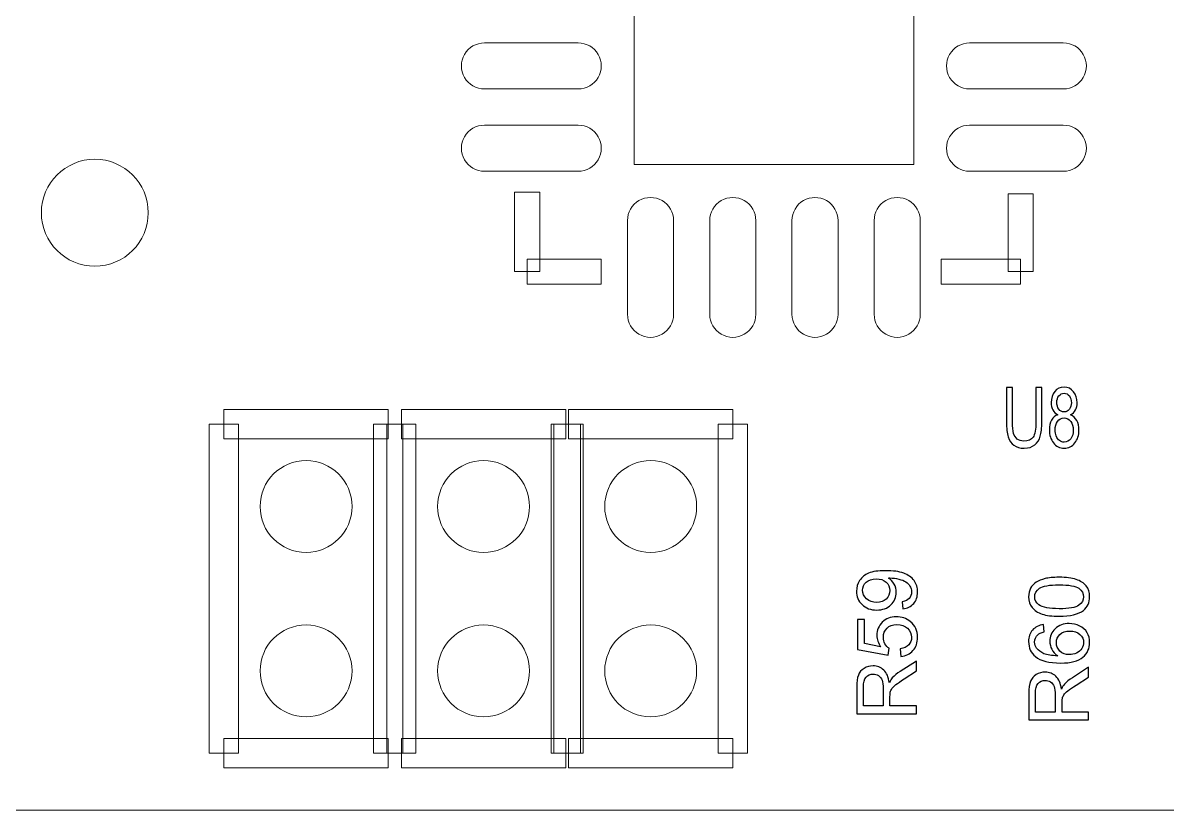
# Model space of a CAD drawing. Header units: millimetres. Extents: x -53.6 to 42.1, y -42.3 to 19.5.
# Drawn here: x -20.45 to -13.49, y -42.27 to -37.49 of the extents above; entities that cross this region are included whole.
import ezdxf

# ---------------------------------------------------------------- set-up
doc = ezdxf.new("R2010")
doc.units = ezdxf.units.MM
doc.header["$MEASUREMENT"] = 0
for name, color, linetype in [('BG_OUTLINE', 7, 'Continuous'), ('PG_SILKSCREEN_TOP', 7, 'Continuous'), ('PIN_TOP', 7, 'Continuous'), ('RD_SILKSCREEN_TOP', 7, 'Continuous')]:
    doc.layers.add(name, color=color, linetype=linetype)

msp = doc.modelspace()

# ---------------------------------------------------------------- linework, layer by layer
at = {"layer": 'BG_OUTLINE', "color": 3, "lineweight": 9}
msp.add_open_spline([(-35.58, -42.2737), (-35.58, -42.2737), (-35.58, 2.7261), (-35.58, 2.7261), (-35.58, 2.7261), (-35.58, 2.7261), (19.4199, 2.7261), (19.4199, 2.7261), (19.4199, 2.7261), (19.4199, 2.7261), (19.4199, -42.2737), (19.4199, -42.2737), (19.4199, -42.2737), (19.4199, -42.2737), (-35.58, -42.2737), (-35.58, -42.2737)], degree=3, knots=[0, 0, 0, 0, 0.25, 0.25, 0.25, 0.25, 0.5, 0.5, 0.5, 0.5, 0.75, 0.75, 0.75, 0.75, 1, 1, 1, 1], dxfattribs=at)
at = {"layer": 'PG_SILKSCREEN_TOP', "color": 6, "lineweight": 9}
for points in [[(-17.4589, -38.5175), (-17.4589, -38.5175), (-17.3065, -38.5175), (-17.3065, -38.5175), (-17.3065, -38.5175), (-17.3065, -38.5175), (-17.3065, -38.9996), (-17.3065, -38.9996), (-17.3065, -38.9996), (-17.3065, -38.9996), (-17.4589, -38.9996), (-17.4589, -38.9996), (-17.4589, -38.9996), (-17.4589, -38.9996), (-17.4589, -38.5175), (-17.4589, -38.5175)], [(-14.3062, -38.9996), (-14.3062, -38.9996), (-14.4586, -38.9996), (-14.4586, -38.9996), (-14.4586, -38.9996), (-14.4586, -38.9996), (-14.4586, -38.5267), (-14.4586, -38.5267), (-14.4586, -38.5267), (-14.4586, -38.5267), (-14.3062, -38.5267), (-14.3062, -38.5267), (-14.3062, -38.5267), (-14.3062, -38.5267), (-14.3062, -38.9996), (-14.3062, -38.9996)], [(-17.3827, -39.0758), (-17.3827, -39.0758), (-17.3827, -38.9234), (-17.3827, -38.9234), (-17.3827, -38.9234), (-17.3827, -38.9234), (-16.9334, -38.9234), (-16.9334, -38.9234), (-16.9334, -38.9234), (-16.9334, -38.9234), (-16.9334, -39.0758), (-16.9334, -39.0758), (-16.9334, -39.0758), (-16.9334, -39.0758), (-17.3827, -39.0758), (-17.3827, -39.0758)], [(-14.8645, -39.0758), (-14.8645, -39.0758), (-14.8645, -38.9234), (-14.8645, -38.9234), (-14.8645, -38.9234), (-14.8645, -38.9234), (-14.3824, -38.9234), (-14.3824, -38.9234), (-14.3824, -38.9234), (-14.3824, -38.9234), (-14.3824, -39.0758), (-14.3824, -39.0758), (-14.3824, -39.0758), (-14.3824, -39.0758), (-14.8645, -39.0758), (-14.8645, -39.0758)], [(-19.227, -40.0164), (-19.227, -40.0164), (-19.227, -39.8386), (-19.227, -39.8386), (-19.227, -39.8386), (-19.227, -39.8386), (-18.2272, -39.8386), (-18.2272, -39.8386), (-18.2272, -39.8386), (-18.2272, -39.8386), (-18.2272, -40.0164), (-18.2272, -40.0164), (-18.2272, -40.0164), (-18.2272, -40.0164), (-19.227, -40.0164), (-19.227, -40.0164)], [(-18.1475, -40.0164), (-18.1475, -40.0164), (-18.1475, -39.8386), (-18.1475, -39.8386), (-18.1475, -39.8386), (-18.1475, -39.8386), (-17.1477, -39.8386), (-17.1477, -39.8386), (-17.1477, -39.8386), (-17.1477, -39.8386), (-17.1477, -40.0164), (-17.1477, -40.0164), (-17.1477, -40.0164), (-17.1477, -40.0164), (-18.1475, -40.0164), (-18.1475, -40.0164)], [(-17.1315, -40.0164), (-17.1315, -40.0164), (-17.1315, -39.8386), (-17.1315, -39.8386), (-17.1315, -39.8386), (-17.1315, -39.8386), (-16.1317, -39.8386), (-16.1317, -39.8386), (-16.1317, -39.8386), (-16.1317, -39.8386), (-16.1317, -40.0164), (-16.1317, -40.0164), (-16.1317, -40.0164), (-16.1317, -40.0164), (-17.1315, -40.0164), (-17.1315, -40.0164)], [(-19.1381, -41.9275), (-19.1381, -41.9275), (-19.3159, -41.9275), (-19.3159, -41.9275), (-19.3159, -41.9275), (-19.3159, -41.9275), (-19.3159, -39.9275), (-19.3159, -39.9275), (-19.3159, -39.9275), (-19.3159, -39.9275), (-19.1381, -39.9275), (-19.1381, -39.9275), (-19.1381, -39.9275), (-19.1381, -39.9275), (-19.1381, -41.9275), (-19.1381, -41.9275)], [(-18.3161, -39.9275), (-18.3161, -39.9275), (-18.1383, -39.9275), (-18.1383, -39.9275), (-18.1383, -39.9275), (-18.1383, -39.9275), (-18.1383, -41.9275), (-18.1383, -41.9275), (-18.1383, -41.9275), (-18.1383, -41.9275), (-18.3161, -41.9275), (-18.3161, -41.9275), (-18.3161, -41.9275), (-18.3161, -41.9275), (-18.3161, -39.9275), (-18.3161, -39.9275)], [(-18.0586, -41.9275), (-18.0586, -41.9275), (-18.2364, -41.9275), (-18.2364, -41.9275), (-18.2364, -41.9275), (-18.2364, -41.9275), (-18.2364, -39.9275), (-18.2364, -39.9275), (-18.2364, -39.9275), (-18.2364, -39.9275), (-18.0586, -39.9275), (-18.0586, -39.9275), (-18.0586, -39.9275), (-18.0586, -39.9275), (-18.0586, -41.9275), (-18.0586, -41.9275)], [(-17.2366, -39.9275), (-17.2366, -39.9275), (-17.0588, -39.9275), (-17.0588, -39.9275), (-17.0588, -39.9275), (-17.0588, -39.9275), (-17.0588, -41.9275), (-17.0588, -41.9275), (-17.0588, -41.9275), (-17.0588, -41.9275), (-17.2366, -41.9275), (-17.2366, -41.9275), (-17.2366, -41.9275), (-17.2366, -41.9275), (-17.2366, -39.9275), (-17.2366, -39.9275)], [(-17.0426, -41.9275), (-17.0426, -41.9275), (-17.2204, -41.9275), (-17.2204, -41.9275), (-17.2204, -41.9275), (-17.2204, -41.9275), (-17.2204, -39.9275), (-17.2204, -39.9275), (-17.2204, -39.9275), (-17.2204, -39.9275), (-17.0426, -39.9275), (-17.0426, -39.9275), (-17.0426, -39.9275), (-17.0426, -39.9275), (-17.0426, -41.9275), (-17.0426, -41.9275)], [(-16.2206, -39.9275), (-16.2206, -39.9275), (-16.0428, -39.9275), (-16.0428, -39.9275), (-16.0428, -39.9275), (-16.0428, -39.9275), (-16.0428, -41.9275), (-16.0428, -41.9275), (-16.0428, -41.9275), (-16.0428, -41.9275), (-16.2206, -41.9275), (-16.2206, -41.9275), (-16.2206, -41.9275), (-16.2206, -41.9275), (-16.2206, -39.9275), (-16.2206, -39.9275)], [(-18.2272, -41.8386), (-18.2272, -41.8386), (-18.2272, -42.0164), (-18.2272, -42.0164), (-18.2272, -42.0164), (-18.2272, -42.0164), (-19.227, -42.0164), (-19.227, -42.0164), (-19.227, -42.0164), (-19.227, -42.0164), (-19.227, -41.8386), (-19.227, -41.8386), (-19.227, -41.8386), (-19.227, -41.8386), (-18.2272, -41.8386), (-18.2272, -41.8386)], [(-17.1477, -41.8386), (-17.1477, -41.8386), (-17.1477, -42.0164), (-17.1477, -42.0164), (-17.1477, -42.0164), (-17.1477, -42.0164), (-18.1475, -42.0164), (-18.1475, -42.0164), (-18.1475, -42.0164), (-18.1475, -42.0164), (-18.1475, -41.8386), (-18.1475, -41.8386), (-18.1475, -41.8386), (-18.1475, -41.8386), (-17.1477, -41.8386), (-17.1477, -41.8386)], [(-16.1317, -41.8386), (-16.1317, -41.8386), (-16.1317, -42.0164), (-16.1317, -42.0164), (-16.1317, -42.0164), (-16.1317, -42.0164), (-17.1315, -42.0164), (-17.1315, -42.0164), (-17.1315, -42.0164), (-17.1315, -42.0164), (-17.1315, -41.8386), (-17.1315, -41.8386), (-17.1315, -41.8386), (-17.1315, -41.8386), (-16.1317, -41.8386), (-16.1317, -41.8386)]]:
    msp.add_open_spline(points, degree=3, knots=[0, 0, 0, 0, 0.25, 0.25, 0.25, 0.25, 0.5, 0.5, 0.5, 0.5, 0.75, 0.75, 0.75, 0.75, 1, 1, 1, 1], dxfattribs=at)
at = {"layer": 'PIN_TOP', "lineweight": 9}
for points, knots in [([(-16.7326, -36.6495), (-16.7326, -36.6495), (-15.0326, -36.6495), (-15.0326, -36.6495), (-15.0326, -36.6495), (-15.0326, -36.6495), (-15.0326, -38.3495), (-15.0326, -38.3495), (-15.0326, -38.3495), (-15.0326, -38.3495), (-16.7326, -38.3495), (-16.7326, -38.3495), (-16.7326, -38.3495), (-16.7326, -38.3495), (-16.7326, -36.6495), (-16.7326, -36.6495)], [0, 0, 0, 0, 0.25, 0.25, 0.25, 0.25, 0.5, 0.5, 0.5, 0.5, 0.75, 0.75, 0.75, 0.75, 1, 1, 1, 1]), ([(-17.0726, -37.8895), (-17.0726, -37.8895), (-17.6425, -37.8895), (-17.6425, -37.8895), (-17.6425, -37.8895), (-17.6926, -37.8895), (-17.7388, -37.8627), (-17.7638, -37.8194), (-17.7638, -37.8194), (-17.7889, -37.7761), (-17.7889, -37.7226), (-17.7638, -37.6793), (-17.7638, -37.6793), (-17.7388, -37.636), (-17.6926, -37.6093), (-17.6425, -37.6093), (-17.6425, -37.6093), (-17.6425, -37.6093), (-17.0726, -37.6093), (-17.0726, -37.6093), (-17.0726, -37.6093), (-17.0225, -37.6093), (-16.9763, -37.636), (-16.9513, -37.6793), (-16.9513, -37.6793), (-16.9262, -37.7226), (-16.9262, -37.7761), (-16.9513, -37.8194), (-16.9513, -37.8194), (-16.9763, -37.8627), (-17.0225, -37.8895), (-17.0726, -37.8895)], [0, 0, 0, 0, 0.125, 0.125, 0.125, 0.125, 0.25, 0.25, 0.25, 0.25, 0.375, 0.375, 0.375, 0.375, 0.5, 0.5, 0.5, 0.5, 0.625, 0.625, 0.625, 0.625, 0.75, 0.75, 0.75, 0.75, 0.875, 0.875, 0.875, 0.875, 1, 1, 1, 1]), ([(-14.1226, -37.8895), (-14.1226, -37.8895), (-14.6925, -37.8895), (-14.6925, -37.8895), (-14.6925, -37.8895), (-14.7426, -37.8895), (-14.7888, -37.8627), (-14.8138, -37.8194), (-14.8138, -37.8194), (-14.8389, -37.7761), (-14.8389, -37.7226), (-14.8138, -37.6793), (-14.8138, -37.6793), (-14.7888, -37.636), (-14.7426, -37.6093), (-14.6925, -37.6093), (-14.6925, -37.6093), (-14.6925, -37.6093), (-14.1226, -37.6093), (-14.1226, -37.6093), (-14.1226, -37.6093), (-14.0725, -37.6093), (-14.0263, -37.636), (-14.0013, -37.6793), (-14.0013, -37.6793), (-13.9762, -37.7226), (-13.9762, -37.7761), (-14.0013, -37.8194), (-14.0013, -37.8194), (-14.0263, -37.8627), (-14.0725, -37.8895), (-14.1226, -37.8895)], [0, 0, 0, 0, 0.125, 0.125, 0.125, 0.125, 0.25, 0.25, 0.25, 0.25, 0.375, 0.375, 0.375, 0.375, 0.5, 0.5, 0.5, 0.5, 0.625, 0.625, 0.625, 0.625, 0.75, 0.75, 0.75, 0.75, 0.875, 0.875, 0.875, 0.875, 1, 1, 1, 1]), ([(-17.0726, -38.3897), (-17.0726, -38.3897), (-17.6425, -38.3897), (-17.6425, -38.3897), (-17.6425, -38.3897), (-17.6926, -38.3897), (-17.7388, -38.3629), (-17.7638, -38.3196), (-17.7638, -38.3196), (-17.7889, -38.2763), (-17.7889, -38.2228), (-17.7638, -38.1795), (-17.7638, -38.1795), (-17.7388, -38.1362), (-17.6926, -38.1095), (-17.6425, -38.1095), (-17.6425, -38.1095), (-17.6425, -38.1095), (-17.0726, -38.1095), (-17.0726, -38.1095), (-17.0726, -38.1095), (-17.0225, -38.1095), (-16.9763, -38.1362), (-16.9513, -38.1795), (-16.9513, -38.1795), (-16.9262, -38.2228), (-16.9262, -38.2763), (-16.9513, -38.3196), (-16.9513, -38.3196), (-16.9763, -38.3629), (-17.0225, -38.3897), (-17.0726, -38.3897)], [0, 0, 0, 0, 0.125, 0.125, 0.125, 0.125, 0.25, 0.25, 0.25, 0.25, 0.375, 0.375, 0.375, 0.375, 0.5, 0.5, 0.5, 0.5, 0.625, 0.625, 0.625, 0.625, 0.75, 0.75, 0.75, 0.75, 0.875, 0.875, 0.875, 0.875, 1, 1, 1, 1]), ([(-14.1226, -38.3897), (-14.1226, -38.3897), (-14.6925, -38.3897), (-14.6925, -38.3897), (-14.6925, -38.3897), (-14.7426, -38.3897), (-14.7888, -38.3629), (-14.8138, -38.3196), (-14.8138, -38.3196), (-14.8389, -38.2763), (-14.8389, -38.2228), (-14.8138, -38.1795), (-14.8138, -38.1795), (-14.7888, -38.1362), (-14.7426, -38.1095), (-14.6925, -38.1095), (-14.6925, -38.1095), (-14.6925, -38.1095), (-14.1226, -38.1095), (-14.1226, -38.1095), (-14.1226, -38.1095), (-14.0725, -38.1095), (-14.0263, -38.1362), (-14.0013, -38.1795), (-14.0013, -38.1795), (-13.9762, -38.2228), (-13.9762, -38.2763), (-14.0013, -38.3196), (-14.0013, -38.3196), (-14.0263, -38.3629), (-14.0725, -38.3897), (-14.1226, -38.3897)], [0, 0, 0, 0, 0.125, 0.125, 0.125, 0.125, 0.25, 0.25, 0.25, 0.25, 0.375, 0.375, 0.375, 0.375, 0.5, 0.5, 0.5, 0.5, 0.625, 0.625, 0.625, 0.625, 0.75, 0.75, 0.75, 0.75, 0.875, 0.875, 0.875, 0.875, 1, 1, 1, 1]), ([(-19.6866, -38.6415), (-19.6866, -38.462), (-19.8321, -38.3165), (-20.0115, -38.3165), (-20.0115, -38.3165), (-20.191, -38.3164), (-20.3365, -38.462), (-20.3365, -38.6414), (-20.3365, -38.6414), (-20.3366, -38.8209), (-20.191, -38.9664), (-20.0116, -38.9664), (-20.0116, -38.9664), (-19.8321, -38.9665), (-19.6866, -38.8209), (-19.6866, -38.6415)], [0, 0, 0, 0, 0.25, 0.25, 0.25, 0.25, 0.5, 0.5, 0.5, 0.5, 0.75, 0.75, 0.75, 0.75, 1, 1, 1, 1]), ([(-16.7728, -39.2594), (-16.7728, -39.2594), (-16.7728, -38.6895), (-16.7728, -38.6895), (-16.7728, -38.6895), (-16.7728, -38.6394), (-16.746, -38.5932), (-16.7027, -38.5682), (-16.7027, -38.5682), (-16.6594, -38.5431), (-16.6059, -38.5431), (-16.5626, -38.5682), (-16.5626, -38.5682), (-16.5193, -38.5932), (-16.4926, -38.6394), (-16.4926, -38.6895), (-16.4926, -38.6895), (-16.4926, -38.6895), (-16.4926, -39.2594), (-16.4926, -39.2594), (-16.4926, -39.2594), (-16.4926, -39.3095), (-16.5193, -39.3557), (-16.5626, -39.3807), (-16.5626, -39.3807), (-16.6059, -39.4058), (-16.6594, -39.4058), (-16.7027, -39.3807), (-16.7027, -39.3807), (-16.746, -39.3557), (-16.7728, -39.3095), (-16.7728, -39.2594)], [0, 0, 0, 0, 0.125, 0.125, 0.125, 0.125, 0.25, 0.25, 0.25, 0.25, 0.375, 0.375, 0.375, 0.375, 0.5, 0.5, 0.5, 0.5, 0.625, 0.625, 0.625, 0.625, 0.75, 0.75, 0.75, 0.75, 0.875, 0.875, 0.875, 0.875, 1, 1, 1, 1]), ([(-16.2726, -39.2594), (-16.2726, -39.2594), (-16.2726, -38.6895), (-16.2726, -38.6895), (-16.2726, -38.6895), (-16.2726, -38.6394), (-16.2458, -38.5932), (-16.2025, -38.5682), (-16.2025, -38.5682), (-16.1592, -38.5431), (-16.1057, -38.5431), (-16.0624, -38.5682), (-16.0624, -38.5682), (-16.0191, -38.5932), (-15.9924, -38.6394), (-15.9924, -38.6895), (-15.9924, -38.6895), (-15.9924, -38.6895), (-15.9924, -39.2594), (-15.9924, -39.2594), (-15.9924, -39.2594), (-15.9924, -39.3095), (-16.0191, -39.3557), (-16.0624, -39.3807), (-16.0624, -39.3807), (-16.1057, -39.4058), (-16.1592, -39.4058), (-16.2025, -39.3807), (-16.2025, -39.3807), (-16.2458, -39.3557), (-16.2726, -39.3095), (-16.2726, -39.2594)], [0, 0, 0, 0, 0.125, 0.125, 0.125, 0.125, 0.25, 0.25, 0.25, 0.25, 0.375, 0.375, 0.375, 0.375, 0.5, 0.5, 0.5, 0.5, 0.625, 0.625, 0.625, 0.625, 0.75, 0.75, 0.75, 0.75, 0.875, 0.875, 0.875, 0.875, 1, 1, 1, 1]), ([(-15.7728, -39.2594), (-15.7728, -39.2594), (-15.7728, -38.6895), (-15.7728, -38.6895), (-15.7728, -38.6895), (-15.7728, -38.6394), (-15.746, -38.5932), (-15.7027, -38.5682), (-15.7027, -38.5682), (-15.6594, -38.5431), (-15.6059, -38.5431), (-15.5626, -38.5682), (-15.5626, -38.5682), (-15.5193, -38.5932), (-15.4926, -38.6394), (-15.4926, -38.6895), (-15.4926, -38.6895), (-15.4926, -38.6895), (-15.4926, -39.2594), (-15.4926, -39.2594), (-15.4926, -39.2594), (-15.4926, -39.3095), (-15.5193, -39.3557), (-15.5626, -39.3807), (-15.5626, -39.3807), (-15.6059, -39.4058), (-15.6594, -39.4058), (-15.7027, -39.3807), (-15.7027, -39.3807), (-15.746, -39.3557), (-15.7728, -39.3095), (-15.7728, -39.2594)], [0, 0, 0, 0, 0.125, 0.125, 0.125, 0.125, 0.25, 0.25, 0.25, 0.25, 0.375, 0.375, 0.375, 0.375, 0.5, 0.5, 0.5, 0.5, 0.625, 0.625, 0.625, 0.625, 0.75, 0.75, 0.75, 0.75, 0.875, 0.875, 0.875, 0.875, 1, 1, 1, 1]), ([(-15.2726, -39.2594), (-15.2726, -39.2594), (-15.2726, -38.6895), (-15.2726, -38.6895), (-15.2726, -38.6895), (-15.2726, -38.6394), (-15.2458, -38.5932), (-15.2025, -38.5682), (-15.2025, -38.5682), (-15.1592, -38.5431), (-15.1057, -38.5431), (-15.0624, -38.5682), (-15.0624, -38.5682), (-15.0191, -38.5932), (-14.9924, -38.6394), (-14.9924, -38.6895), (-14.9924, -38.6895), (-14.9924, -38.6895), (-14.9924, -39.2594), (-14.9924, -39.2594), (-14.9924, -39.2594), (-14.9924, -39.3095), (-15.0191, -39.3557), (-15.0624, -39.3807), (-15.0624, -39.3807), (-15.1057, -39.4058), (-15.1592, -39.4058), (-15.2025, -39.3807), (-15.2025, -39.3807), (-15.2458, -39.3557), (-15.2726, -39.3095), (-15.2726, -39.2594)], [0, 0, 0, 0, 0.125, 0.125, 0.125, 0.125, 0.25, 0.25, 0.25, 0.25, 0.375, 0.375, 0.375, 0.375, 0.5, 0.5, 0.5, 0.5, 0.625, 0.625, 0.625, 0.625, 0.75, 0.75, 0.75, 0.75, 0.875, 0.875, 0.875, 0.875, 1, 1, 1, 1]), ([(-18.4477, -40.4276), (-18.4477, -40.2732), (-18.5727, -40.1482), (-18.727, -40.1482), (-18.727, -40.1482), (-18.8814, -40.1481), (-19.0064, -40.2732), (-19.0064, -40.4275), (-19.0064, -40.4275), (-19.0065, -40.5819), (-18.8814, -40.7069), (-18.7271, -40.7069), (-18.7271, -40.7069), (-18.5727, -40.707), (-18.4477, -40.5819), (-18.4477, -40.4276)], [0, 0, 0, 0, 0.25, 0.25, 0.25, 0.25, 0.5, 0.5, 0.5, 0.5, 0.75, 0.75, 0.75, 0.75, 1, 1, 1, 1]), ([(-17.3682, -40.4276), (-17.3682, -40.2732), (-17.4932, -40.1482), (-17.6475, -40.1482), (-17.6475, -40.1482), (-17.8019, -40.1481), (-17.9269, -40.2732), (-17.9269, -40.4275), (-17.9269, -40.4275), (-17.927, -40.5819), (-17.8019, -40.7069), (-17.6476, -40.7069), (-17.6476, -40.7069), (-17.4932, -40.707), (-17.3682, -40.5819), (-17.3682, -40.4276)], [0, 0, 0, 0, 0.25, 0.25, 0.25, 0.25, 0.5, 0.5, 0.5, 0.5, 0.75, 0.75, 0.75, 0.75, 1, 1, 1, 1]), ([(-16.3522, -40.4276), (-16.3522, -40.2732), (-16.4772, -40.1482), (-16.6315, -40.1482), (-16.6315, -40.1482), (-16.7859, -40.1481), (-16.9109, -40.2732), (-16.9109, -40.4275), (-16.9109, -40.4275), (-16.911, -40.5819), (-16.7859, -40.7069), (-16.6316, -40.7069), (-16.6316, -40.7069), (-16.4772, -40.707), (-16.3522, -40.5819), (-16.3522, -40.4276)], [0, 0, 0, 0, 0.25, 0.25, 0.25, 0.25, 0.5, 0.5, 0.5, 0.5, 0.75, 0.75, 0.75, 0.75, 1, 1, 1, 1]), ([(-18.4477, -41.4274), (-18.4477, -41.273), (-18.5727, -41.148), (-18.727, -41.148), (-18.727, -41.148), (-18.8814, -41.1479), (-19.0064, -41.273), (-19.0064, -41.4273), (-19.0064, -41.4273), (-19.0065, -41.5817), (-18.8814, -41.7067), (-18.7271, -41.7067), (-18.7271, -41.7067), (-18.5727, -41.7068), (-18.4477, -41.5817), (-18.4477, -41.4274)], [0, 0, 0, 0, 0.25, 0.25, 0.25, 0.25, 0.5, 0.5, 0.5, 0.5, 0.75, 0.75, 0.75, 0.75, 1, 1, 1, 1]), ([(-17.3682, -41.4274), (-17.3682, -41.273), (-17.4932, -41.148), (-17.6475, -41.148), (-17.6475, -41.148), (-17.8019, -41.1479), (-17.9269, -41.273), (-17.9269, -41.4273), (-17.9269, -41.4273), (-17.927, -41.5817), (-17.8019, -41.7067), (-17.6476, -41.7067), (-17.6476, -41.7067), (-17.4932, -41.7068), (-17.3682, -41.5817), (-17.3682, -41.4274)], [0, 0, 0, 0, 0.25, 0.25, 0.25, 0.25, 0.5, 0.5, 0.5, 0.5, 0.75, 0.75, 0.75, 0.75, 1, 1, 1, 1]), ([(-16.3522, -41.4274), (-16.3522, -41.273), (-16.4772, -41.148), (-16.6315, -41.148), (-16.6315, -41.148), (-16.7859, -41.1479), (-16.9109, -41.273), (-16.9109, -41.4273), (-16.9109, -41.4273), (-16.911, -41.5817), (-16.7859, -41.7067), (-16.6316, -41.7067), (-16.6316, -41.7067), (-16.4772, -41.7068), (-16.3522, -41.5817), (-16.3522, -41.4274)], [0, 0, 0, 0, 0.25, 0.25, 0.25, 0.25, 0.5, 0.5, 0.5, 0.5, 0.75, 0.75, 0.75, 0.75, 1, 1, 1, 1])]:
    msp.add_open_spline(points, degree=3, knots=knots, dxfattribs=at)
at = {"layer": 'RD_SILKSCREEN_TOP', "color": 8}
for points, knots in [([(-14.2896, -39.7036), (-14.2896, -39.7036), (-14.2535, -39.7036), (-14.2535, -39.7036), (-14.2535, -39.7036), (-14.2535, -39.7036), (-14.2535, -39.9137), (-14.2535, -39.9137), (-14.2535, -39.9137), (-14.2535, -39.9502), (-14.2566, -39.9792), (-14.2629, -40.0007), (-14.2629, -40.0007), (-14.2691, -40.0222), (-14.2803, -40.0397), (-14.2965, -40.0531), (-14.2965, -40.0531), (-14.3127, -40.0667), (-14.3338, -40.0734), (-14.3602, -40.0734), (-14.3602, -40.0734), (-14.3856, -40.0734), (-14.4066, -40.0675), (-14.4228, -40.0558), (-14.4228, -40.0558), (-14.439, -40.0441), (-14.4507, -40.0271), (-14.4576, -40.0048), (-14.4576, -40.0048), (-14.4646, -39.9825), (-14.468, -39.9522), (-14.468, -39.9137), (-14.468, -39.9137), (-14.468, -39.9137), (-14.468, -39.7036), (-14.468, -39.7036), (-14.468, -39.7036), (-14.468, -39.7036), (-14.4319, -39.7036), (-14.4319, -39.7036), (-14.4319, -39.7036), (-14.4319, -39.7036), (-14.4319, -39.9134), (-14.4319, -39.9134), (-14.4319, -39.9134), (-14.4319, -39.945), (-14.4298, -39.9683), (-14.4253, -39.9832), (-14.4253, -39.9832), (-14.421, -39.9982), (-14.4133, -40.0097), (-14.4027, -40.0178), (-14.4027, -40.0178), (-14.392, -40.026), (-14.3788, -40.03), (-14.3633, -40.03), (-14.3633, -40.03), (-14.3368, -40.03), (-14.3178, -40.022), (-14.3065, -40.0059), (-14.3065, -40.0059), (-14.2953, -39.9899), (-14.2896, -39.9591), (-14.2896, -39.9134), (-14.2896, -39.9134), (-14.2896, -39.9134), (-14.2896, -39.7036), (-14.2896, -39.7036)], [0, 0, 0, 0, 0.058824, 0.058824, 0.058824, 0.058824, 0.117647, 0.117647, 0.117647, 0.117647, 0.176471, 0.176471, 0.176471, 0.176471, 0.235294, 0.235294, 0.235294, 0.235294, 0.294118, 0.294118, 0.294118, 0.294118, 0.352941, 0.352941, 0.352941, 0.352941, 0.411765, 0.411765, 0.411765, 0.411765, 0.470588, 0.470588, 0.470588, 0.470588, 0.529412, 0.529412, 0.529412, 0.529412, 0.588235, 0.588235, 0.588235, 0.588235, 0.647059, 0.647059, 0.647059, 0.647059, 0.705882, 0.705882, 0.705882, 0.705882, 0.764706, 0.764706, 0.764706, 0.764706, 0.823529, 0.823529, 0.823529, 0.823529, 0.882353, 0.882353, 0.882353, 0.882353, 0.941176, 0.941176, 0.941176, 0.941176, 1, 1, 1, 1]), ([(-14.1554, -39.87), (-14.1693, -39.8632), (-14.1796, -39.8536), (-14.1864, -39.841), (-14.1864, -39.841), (-14.193, -39.8284), (-14.1964, -39.8134), (-14.1964, -39.7958), (-14.1964, -39.7958), (-14.1964, -39.7693), (-14.1893, -39.7472), (-14.175, -39.7291), (-14.175, -39.7291), (-14.1607, -39.7111), (-14.1418, -39.702), (-14.1181, -39.702), (-14.1181, -39.702), (-14.0942, -39.702), (-14.0751, -39.7113), (-14.0606, -39.7297), (-14.0606, -39.7297), (-14.0461, -39.7482), (-14.0388, -39.7706), (-14.0388, -39.7971), (-14.0388, -39.7971), (-14.0388, -39.814), (-14.0421, -39.8286), (-14.0487, -39.8411), (-14.0487, -39.8411), (-14.0554, -39.8536), (-14.0654, -39.8632), (-14.079, -39.87), (-14.079, -39.87), (-14.0623, -39.8773), (-14.0495, -39.889), (-14.0408, -39.9052), (-14.0408, -39.9052), (-14.0321, -39.9214), (-14.0276, -39.9408), (-14.0276, -39.9632), (-14.0276, -39.9632), (-14.0276, -39.9944), (-14.0359, -40.0205), (-14.0524, -40.0416), (-14.0524, -40.0416), (-14.0689, -40.0628), (-14.0906, -40.0734), (-14.1175, -40.0734), (-14.1175, -40.0734), (-14.1444, -40.0734), (-14.1661, -40.0628), (-14.1826, -40.0415), (-14.1826, -40.0415), (-14.1991, -40.0203), (-14.2074, -39.9938), (-14.2074, -39.962), (-14.2074, -39.962), (-14.2074, -39.9384), (-14.2028, -39.9186), (-14.1938, -39.9026), (-14.1938, -39.9026), (-14.1849, -39.8867), (-14.1721, -39.8758), (-14.1554, -39.87)], [0, 0, 0, 0, 0.0625, 0.0625, 0.0625, 0.0625, 0.125, 0.125, 0.125, 0.125, 0.1875, 0.1875, 0.1875, 0.1875, 0.25, 0.25, 0.25, 0.25, 0.3125, 0.3125, 0.3125, 0.3125, 0.375, 0.375, 0.375, 0.375, 0.4375, 0.4375, 0.4375, 0.4375, 0.5, 0.5, 0.5, 0.5, 0.5625, 0.5625, 0.5625, 0.5625, 0.625, 0.625, 0.625, 0.625, 0.6875, 0.6875, 0.6875, 0.6875, 0.75, 0.75, 0.75, 0.75, 0.8125, 0.8125, 0.8125, 0.8125, 0.875, 0.875, 0.875, 0.875, 0.9375, 0.9375, 0.9375, 0.9375, 1, 1, 1, 1]), ([(-14.1621, -39.7943), (-14.1621, -39.8115), (-14.158, -39.8256), (-14.1497, -39.8365), (-14.1497, -39.8365), (-14.1414, -39.8474), (-14.1306, -39.8529), (-14.1174, -39.8529), (-14.1174, -39.8529), (-14.1044, -39.8529), (-14.0938, -39.8475), (-14.0856, -39.8367), (-14.0856, -39.8367), (-14.0773, -39.8258), (-14.0732, -39.8125), (-14.0732, -39.7969), (-14.0732, -39.7969), (-14.0732, -39.7804), (-14.0774, -39.7667), (-14.0859, -39.7555), (-14.0859, -39.7555), (-14.0945, -39.7444), (-14.105, -39.7388), (-14.1177, -39.7388), (-14.1177, -39.7388), (-14.1305, -39.7388), (-14.141, -39.7443), (-14.1495, -39.7551), (-14.1495, -39.7551), (-14.158, -39.766), (-14.1621, -39.7792), (-14.1621, -39.7943)], [0, 0, 0, 0, 0.125, 0.125, 0.125, 0.125, 0.25, 0.25, 0.25, 0.25, 0.375, 0.375, 0.375, 0.375, 0.5, 0.5, 0.5, 0.5, 0.625, 0.625, 0.625, 0.625, 0.75, 0.75, 0.75, 0.75, 0.875, 0.875, 0.875, 0.875, 1, 1, 1, 1]), ([(-14.1729, -39.9623), (-14.1729, -39.975), (-14.1707, -39.9874), (-14.1662, -39.9992), (-14.1662, -39.9992), (-14.1617, -40.0112), (-14.1549, -40.0204), (-14.146, -40.0269), (-14.146, -40.0269), (-14.137, -40.0334), (-14.1274, -40.0367), (-14.1171, -40.0367), (-14.1171, -40.0367), (-14.1012, -40.0367), (-14.088, -40.0299), (-14.0775, -40.0161), (-14.0775, -40.0161), (-14.0671, -40.0023), (-14.0619, -39.9849), (-14.0619, -39.9637), (-14.0619, -39.9637), (-14.0619, -39.9422), (-14.0672, -39.9245), (-14.078, -39.9104), (-14.078, -39.9104), (-14.0887, -39.8963), (-14.1021, -39.8893), (-14.1182, -39.8893), (-14.1182, -39.8893), (-14.134, -39.8893), (-14.147, -39.8963), (-14.1574, -39.9101), (-14.1574, -39.9101), (-14.1678, -39.9241), (-14.1729, -39.9415), (-14.1729, -39.9623)], [0, 0, 0, 0, 0.111111, 0.111111, 0.111111, 0.111111, 0.222222, 0.222222, 0.222222, 0.222222, 0.333333, 0.333333, 0.333333, 0.333333, 0.444444, 0.444444, 0.444444, 0.444444, 0.555556, 0.555556, 0.555556, 0.555556, 0.666667, 0.666667, 0.666667, 0.666667, 0.777778, 0.777778, 0.777778, 0.777778, 0.888889, 0.888889, 0.888889, 0.888889, 1, 1, 1, 1]), ([(-15.0992, -41.0504), (-15.0992, -41.0504), (-15.1032, -41.0075), (-15.1032, -41.0075), (-15.1032, -41.0075), (-15.083, -41.0039), (-15.0684, -40.9969), (-15.0592, -40.9867), (-15.0592, -40.9867), (-15.0502, -40.9764), (-15.0456, -40.9633), (-15.0456, -40.9472), (-15.0456, -40.9472), (-15.0456, -40.9335), (-15.0487, -40.9215), (-15.0551, -40.9112), (-15.0551, -40.9112), (-15.0613, -40.9008), (-15.0697, -40.8924), (-15.0802, -40.8858), (-15.0802, -40.8858), (-15.0907, -40.8791), (-15.1049, -40.8736), (-15.1227, -40.8691), (-15.1227, -40.8691), (-15.1406, -40.8647), (-15.1588, -40.8624), (-15.1773, -40.8624), (-15.1773, -40.8624), (-15.1793, -40.8624), (-15.1823, -40.8625), (-15.1862, -40.8626), (-15.1862, -40.8626), (-15.1721, -40.8716), (-15.1605, -40.8838), (-15.1517, -40.8992), (-15.1517, -40.8992), (-15.1428, -40.9147), (-15.1384, -40.9315), (-15.1384, -40.9494), (-15.1384, -40.9494), (-15.1384, -40.9796), (-15.1493, -41.005), (-15.1711, -41.0259), (-15.1711, -41.0259), (-15.193, -41.0467), (-15.2217, -41.0571), (-15.2574, -41.0571), (-15.2574, -41.0571), (-15.2943, -41.0571), (-15.324, -41.0463), (-15.3465, -41.0245), (-15.3465, -41.0245), (-15.369, -41.0028), (-15.3803, -40.9755), (-15.3803, -40.9427), (-15.3803, -40.9427), (-15.3803, -40.9191), (-15.3738, -40.8975), (-15.3611, -40.8779), (-15.3611, -40.8779), (-15.3484, -40.8583), (-15.3302, -40.8434), (-15.3067, -40.8333), (-15.3067, -40.8333), (-15.2832, -40.8231), (-15.249, -40.818), (-15.2043, -40.818), (-15.2043, -40.818), (-15.1579, -40.818), (-15.1209, -40.823), (-15.0933, -40.8331), (-15.0933, -40.8331), (-15.0658, -40.8433), (-15.0449, -40.8582), (-15.0305, -40.8781), (-15.0305, -40.8781), (-15.0161, -40.8981), (-15.0089, -40.9214), (-15.0089, -40.9482), (-15.0089, -40.9482), (-15.0089, -40.9767), (-15.0168, -40.9999), (-15.0326, -41.0179), (-15.0326, -41.0179), (-15.0484, -41.036), (-15.0706, -41.0468), (-15.0992, -41.0504)], [0, 0, 0, 0, 0.045455, 0.045455, 0.045455, 0.045455, 0.090909, 0.090909, 0.090909, 0.090909, 0.136364, 0.136364, 0.136364, 0.136364, 0.181818, 0.181818, 0.181818, 0.181818, 0.227273, 0.227273, 0.227273, 0.227273, 0.272727, 0.272727, 0.272727, 0.272727, 0.318182, 0.318182, 0.318182, 0.318182, 0.363636, 0.363636, 0.363636, 0.363636, 0.409091, 0.409091, 0.409091, 0.409091, 0.454545, 0.454545, 0.454545, 0.454545, 0.5, 0.5, 0.5, 0.5, 0.545455, 0.545455, 0.545455, 0.545455, 0.590909, 0.590909, 0.590909, 0.590909, 0.636364, 0.636364, 0.636364, 0.636364, 0.681818, 0.681818, 0.681818, 0.681818, 0.727273, 0.727273, 0.727273, 0.727273, 0.772727, 0.772727, 0.772727, 0.772727, 0.818182, 0.818182, 0.818182, 0.818182, 0.863636, 0.863636, 0.863636, 0.863636, 0.909091, 0.909091, 0.909091, 0.909091, 0.954545, 0.954545, 0.954545, 0.954545, 1, 1, 1, 1]), ([(-15.2597, -40.8676), (-15.2853, -40.8676), (-15.3057, -40.8744), (-15.3207, -40.888), (-15.3207, -40.888), (-15.3357, -40.9018), (-15.3433, -40.9181), (-15.3433, -40.9373), (-15.3433, -40.9373), (-15.3433, -40.9571), (-15.3351, -40.9744), (-15.319, -40.9891), (-15.319, -40.9891), (-15.3027, -41.0039), (-15.2817, -41.0112), (-15.256, -41.0112), (-15.256, -41.0112), (-15.2328, -41.0112), (-15.214, -41.0042), (-15.1995, -40.9902), (-15.1995, -40.9902), (-15.185, -40.9763), (-15.1778, -40.9591), (-15.1778, -40.9386), (-15.1778, -40.9386), (-15.1778, -40.9178), (-15.185, -40.9009), (-15.1995, -40.8876), (-15.1995, -40.8876), (-15.214, -40.8742), (-15.234, -40.8676), (-15.2597, -40.8676)], [0, 0, 0, 0, 0.125, 0.125, 0.125, 0.125, 0.25, 0.25, 0.25, 0.25, 0.375, 0.375, 0.375, 0.375, 0.5, 0.5, 0.5, 0.5, 0.625, 0.625, 0.625, 0.625, 0.75, 0.75, 0.75, 0.75, 0.875, 0.875, 0.875, 0.875, 1, 1, 1, 1]), ([(-14.148, -41.0952), (-14.191, -41.0952), (-14.2257, -41.0908), (-14.2518, -41.0819), (-14.2518, -41.0819), (-14.2781, -41.0731), (-14.2983, -41.0599), (-14.3125, -41.0425), (-14.3125, -41.0425), (-14.3268, -41.025), (-14.3339, -41.0031), (-14.3339, -40.9767), (-14.3339, -40.9767), (-14.3339, -40.9571), (-14.3299, -40.94), (-14.322, -40.9253), (-14.322, -40.9253), (-14.3142, -40.9106), (-14.3029, -40.8985), (-14.2881, -40.8888), (-14.2881, -40.8888), (-14.2732, -40.8792), (-14.2552, -40.8717), (-14.234, -40.8663), (-14.234, -40.8663), (-14.2127, -40.8608), (-14.1841, -40.8581), (-14.148, -40.8581), (-14.148, -40.8581), (-14.1054, -40.8581), (-14.071, -40.8625), (-14.0447, -40.8712), (-14.0447, -40.8712), (-14.0185, -40.88), (-13.9982, -40.8931), (-13.9839, -40.9106), (-13.9839, -40.9106), (-13.9696, -40.928), (-13.9625, -40.95), (-13.9625, -40.9767), (-13.9625, -40.9767), (-13.9625, -41.0117), (-13.975, -41.0393), (-14.0002, -41.0592), (-14.0002, -41.0592), (-14.0304, -41.0832), (-14.0798, -41.0952), (-14.148, -41.0952)], [0, 0, 0, 0, 0.083333, 0.083333, 0.083333, 0.083333, 0.166667, 0.166667, 0.166667, 0.166667, 0.25, 0.25, 0.25, 0.25, 0.333333, 0.333333, 0.333333, 0.333333, 0.416667, 0.416667, 0.416667, 0.416667, 0.5, 0.5, 0.5, 0.5, 0.583333, 0.583333, 0.583333, 0.583333, 0.666667, 0.666667, 0.666667, 0.666667, 0.75, 0.75, 0.75, 0.75, 0.833333, 0.833333, 0.833333, 0.833333, 0.916667, 0.916667, 0.916667, 0.916667, 1, 1, 1, 1]), ([(-14.148, -41.0493), (-14.0883, -41.0493), (-14.0486, -41.0423), (-14.0288, -41.0283), (-14.0288, -41.0283), (-14.0091, -41.0144), (-13.9992, -40.9972), (-13.9992, -40.9767), (-13.9992, -40.9767), (-13.9992, -40.9561), (-14.0092, -40.9389), (-14.029, -40.925), (-14.029, -40.925), (-14.0488, -40.911), (-14.0885, -40.904), (-14.148, -40.904), (-14.148, -40.904), (-14.2079, -40.904), (-14.2477, -40.911), (-14.2673, -40.925), (-14.2673, -40.925), (-14.287, -40.9389), (-14.2969, -40.9563), (-14.2969, -40.9771), (-14.2969, -40.9771), (-14.2969, -40.9977), (-14.2881, -41.014), (-14.2708, -41.0263), (-14.2708, -41.0263), (-14.2487, -41.0416), (-14.2077, -41.0493), (-14.148, -41.0493)], [0, 0, 0, 0, 0.125, 0.125, 0.125, 0.125, 0.25, 0.25, 0.25, 0.25, 0.375, 0.375, 0.375, 0.375, 0.5, 0.5, 0.5, 0.5, 0.625, 0.625, 0.625, 0.625, 0.75, 0.75, 0.75, 0.75, 0.875, 0.875, 0.875, 0.875, 1, 1, 1, 1]), ([(-15.1103, -41.3396), (-15.1103, -41.3396), (-15.1143, -41.2927), (-15.1143, -41.2927), (-15.1143, -41.2927), (-15.0915, -41.2892), (-15.0744, -41.2812), (-15.0629, -41.2686), (-15.0629, -41.2686), (-15.0513, -41.2559), (-15.0456, -41.2406), (-15.0456, -41.2228), (-15.0456, -41.2228), (-15.0456, -41.2013), (-15.0537, -41.1831), (-15.0699, -41.1683), (-15.0699, -41.1683), (-15.0861, -41.1534), (-15.1076, -41.1459), (-15.1344, -41.1459), (-15.1344, -41.1459), (-15.1599, -41.1459), (-15.1799, -41.153), (-15.1947, -41.1673), (-15.1947, -41.1673), (-15.2094, -41.1816), (-15.2168, -41.2003), (-15.2168, -41.2235), (-15.2168, -41.2235), (-15.2168, -41.2379), (-15.2135, -41.2509), (-15.207, -41.2625), (-15.207, -41.2625), (-15.2004, -41.2741), (-15.192, -41.2831), (-15.1816, -41.2897), (-15.1816, -41.2897), (-15.1816, -41.2897), (-15.187, -41.3317), (-15.187, -41.3317), (-15.187, -41.3317), (-15.187, -41.3317), (-15.3737, -41.2964), (-15.3737, -41.2964), (-15.3737, -41.2964), (-15.3737, -41.2964), (-15.3737, -41.1156), (-15.3737, -41.1156), (-15.3737, -41.1156), (-15.3737, -41.1156), (-15.3311, -41.1156), (-15.3311, -41.1156), (-15.3311, -41.1156), (-15.3311, -41.1156), (-15.3311, -41.2607), (-15.3311, -41.2607), (-15.3311, -41.2607), (-15.3311, -41.2607), (-15.2334, -41.2804), (-15.2334, -41.2804), (-15.2334, -41.2804), (-15.2486, -41.2585), (-15.2562, -41.2356), (-15.2562, -41.2116), (-15.2562, -41.2116), (-15.2562, -41.1799), (-15.2452, -41.1531), (-15.2232, -41.1313), (-15.2232, -41.1313), (-15.2012, -41.1094), (-15.1729, -41.0985), (-15.1384, -41.0985), (-15.1384, -41.0985), (-15.1054, -41.0985), (-15.077, -41.1081), (-15.053, -41.1273), (-15.053, -41.1273), (-15.0237, -41.1506), (-15.0089, -41.1825), (-15.0089, -41.2228), (-15.0089, -41.2228), (-15.0089, -41.2559), (-15.0181, -41.2829), (-15.0367, -41.3038), (-15.0367, -41.3038), (-15.0552, -41.3247), (-15.0798, -41.3367), (-15.1103, -41.3396)], [0, 0, 0, 0, 0.045455, 0.045455, 0.045455, 0.045455, 0.090909, 0.090909, 0.090909, 0.090909, 0.136364, 0.136364, 0.136364, 0.136364, 0.181818, 0.181818, 0.181818, 0.181818, 0.227273, 0.227273, 0.227273, 0.227273, 0.272727, 0.272727, 0.272727, 0.272727, 0.318182, 0.318182, 0.318182, 0.318182, 0.363636, 0.363636, 0.363636, 0.363636, 0.409091, 0.409091, 0.409091, 0.409091, 0.454545, 0.454545, 0.454545, 0.454545, 0.5, 0.5, 0.5, 0.5, 0.545455, 0.545455, 0.545455, 0.545455, 0.590909, 0.590909, 0.590909, 0.590909, 0.636364, 0.636364, 0.636364, 0.636364, 0.681818, 0.681818, 0.681818, 0.681818, 0.727273, 0.727273, 0.727273, 0.727273, 0.772727, 0.772727, 0.772727, 0.772727, 0.818182, 0.818182, 0.818182, 0.818182, 0.863636, 0.863636, 0.863636, 0.863636, 0.909091, 0.909091, 0.909091, 0.909091, 0.954545, 0.954545, 0.954545, 0.954545, 1, 1, 1, 1]), ([(-14.2433, -41.1461), (-14.2433, -41.1461), (-14.2398, -41.1904), (-14.2398, -41.1904), (-14.2398, -41.1904), (-14.2573, -41.1944), (-14.2701, -41.2), (-14.278, -41.2073), (-14.278, -41.2073), (-14.2908, -41.2194), (-14.2971, -41.2343), (-14.2971, -41.252), (-14.2971, -41.252), (-14.2971, -41.2662), (-14.2931, -41.2787), (-14.2852, -41.2894), (-14.2852, -41.2894), (-14.2749, -41.3035), (-14.26, -41.3146), (-14.2403, -41.3227), (-14.2403, -41.3227), (-14.2207, -41.3307), (-14.1926, -41.335), (-14.1562, -41.3353), (-14.1562, -41.3353), (-14.1726, -41.3245), (-14.1848, -41.3114), (-14.1927, -41.2958), (-14.1927, -41.2958), (-14.2006, -41.2804), (-14.2046, -41.264), (-14.2046, -41.247), (-14.2046, -41.247), (-14.2046, -41.2172), (-14.1937, -41.1919), (-14.1717, -41.171), (-14.1717, -41.171), (-14.1498, -41.15), (-14.1215, -41.1396), (-14.0868, -41.1396), (-14.0868, -41.1396), (-14.0639, -41.1396), (-14.0428, -41.1445), (-14.0231, -41.1544), (-14.0231, -41.1544), (-14.0036, -41.1642), (-13.9885, -41.1777), (-13.9781, -41.1949), (-13.9781, -41.1949), (-13.9677, -41.2121), (-13.9625, -41.2316), (-13.9625, -41.2534), (-13.9625, -41.2534), (-13.9625, -41.2907), (-13.9762, -41.321), (-14.0036, -41.3444), (-14.0036, -41.3444), (-14.0309, -41.368), (-14.0761, -41.3797), (-14.1389, -41.3797), (-14.1389, -41.3797), (-14.2092, -41.3797), (-14.2602, -41.3667), (-14.2921, -41.3407), (-14.2921, -41.3407), (-14.3199, -41.3181), (-14.3339, -41.2876), (-14.3339, -41.2492), (-14.3339, -41.2492), (-14.3339, -41.2207), (-14.3258, -41.1972), (-14.3097, -41.1789), (-14.3097, -41.1789), (-14.2937, -41.1606), (-14.2716, -41.1497), (-14.2433, -41.1461)], [0, 0, 0, 0, 0.052632, 0.052632, 0.052632, 0.052632, 0.105263, 0.105263, 0.105263, 0.105263, 0.157895, 0.157895, 0.157895, 0.157895, 0.210526, 0.210526, 0.210526, 0.210526, 0.263158, 0.263158, 0.263158, 0.263158, 0.315789, 0.315789, 0.315789, 0.315789, 0.368421, 0.368421, 0.368421, 0.368421, 0.421053, 0.421053, 0.421053, 0.421053, 0.473684, 0.473684, 0.473684, 0.473684, 0.526316, 0.526316, 0.526316, 0.526316, 0.578947, 0.578947, 0.578947, 0.578947, 0.631579, 0.631579, 0.631579, 0.631579, 0.684211, 0.684211, 0.684211, 0.684211, 0.736842, 0.736842, 0.736842, 0.736842, 0.789474, 0.789474, 0.789474, 0.789474, 0.842105, 0.842105, 0.842105, 0.842105, 0.894737, 0.894737, 0.894737, 0.894737, 0.947368, 0.947368, 0.947368, 0.947368, 1, 1, 1, 1]), ([(-14.0866, -41.3284), (-14.0711, -41.3284), (-14.0564, -41.3251), (-14.0424, -41.3185), (-14.0424, -41.3185), (-14.0283, -41.312), (-14.0176, -41.3029), (-14.0103, -41.2912), (-14.0103, -41.2912), (-14.0029, -41.2794), (-13.9992, -41.2671), (-13.9992, -41.2542), (-13.9992, -41.2542), (-13.9992, -41.2353), (-14.0068, -41.2191), (-14.022, -41.2056), (-14.022, -41.2056), (-14.0373, -41.192), (-14.0579, -41.1853), (-14.084, -41.1853), (-14.084, -41.1853), (-14.1092, -41.1853), (-14.129, -41.192), (-14.1435, -41.2053), (-14.1435, -41.2053), (-14.1579, -41.2187), (-14.1651, -41.2356), (-14.1651, -41.2559), (-14.1651, -41.2559), (-14.1651, -41.2761), (-14.1579, -41.2932), (-14.1435, -41.3073), (-14.1435, -41.3073), (-14.129, -41.3213), (-14.11, -41.3284), (-14.0866, -41.3284)], [0, 0, 0, 0, 0.111111, 0.111111, 0.111111, 0.111111, 0.222222, 0.222222, 0.222222, 0.222222, 0.333333, 0.333333, 0.333333, 0.333333, 0.444444, 0.444444, 0.444444, 0.444444, 0.555556, 0.555556, 0.555556, 0.555556, 0.666667, 0.666667, 0.666667, 0.666667, 0.777778, 0.777778, 0.777778, 0.777778, 0.888889, 0.888889, 0.888889, 0.888889, 1, 1, 1, 1]), ([(-15.0151, -41.6876), (-15.0151, -41.6876), (-15.3787, -41.6876), (-15.3787, -41.6876), (-15.3787, -41.6876), (-15.3787, -41.6876), (-15.3787, -41.5264), (-15.3787, -41.5264), (-15.3787, -41.5264), (-15.3787, -41.494), (-15.3754, -41.4694), (-15.3689, -41.4525), (-15.3689, -41.4525), (-15.3624, -41.4357), (-15.3509, -41.4222), (-15.3344, -41.412), (-15.3344, -41.412), (-15.3178, -41.402), (-15.2995, -41.397), (-15.2795, -41.397), (-15.2795, -41.397), (-15.2537, -41.397), (-15.232, -41.4053), (-15.2143, -41.422), (-15.2143, -41.422), (-15.1966, -41.4387), (-15.1854, -41.4645), (-15.1805, -41.4994), (-15.1805, -41.4994), (-15.1744, -41.4866), (-15.1684, -41.477), (-15.1624, -41.4704), (-15.1624, -41.4704), (-15.1496, -41.4563), (-15.1334, -41.443), (-15.1141, -41.4304), (-15.1141, -41.4304), (-15.1141, -41.4304), (-15.0151, -41.3672), (-15.0151, -41.3672), (-15.0151, -41.3672), (-15.0151, -41.3672), (-15.0151, -41.4277), (-15.0151, -41.4277), (-15.0151, -41.4277), (-15.0151, -41.4277), (-15.0908, -41.4758), (-15.0908, -41.4758), (-15.0908, -41.4758), (-15.1126, -41.4899), (-15.1293, -41.5015), (-15.1408, -41.5106), (-15.1408, -41.5106), (-15.1524, -41.5197), (-15.1606, -41.5278), (-15.1651, -41.535), (-15.1651, -41.535), (-15.1698, -41.5422), (-15.173, -41.5495), (-15.1749, -41.5569), (-15.1749, -41.5569), (-15.176, -41.5624), (-15.1766, -41.5713), (-15.1766, -41.5838), (-15.1766, -41.5838), (-15.1766, -41.5838), (-15.1766, -41.6395), (-15.1766, -41.6395), (-15.1766, -41.6395), (-15.1766, -41.6395), (-15.0151, -41.6395), (-15.0151, -41.6395), (-15.0151, -41.6395), (-15.0151, -41.6395), (-15.0151, -41.6876), (-15.0151, -41.6876)], [0, 0, 0, 0, 0.052632, 0.052632, 0.052632, 0.052632, 0.105263, 0.105263, 0.105263, 0.105263, 0.157895, 0.157895, 0.157895, 0.157895, 0.210526, 0.210526, 0.210526, 0.210526, 0.263158, 0.263158, 0.263158, 0.263158, 0.315789, 0.315789, 0.315789, 0.315789, 0.368421, 0.368421, 0.368421, 0.368421, 0.421053, 0.421053, 0.421053, 0.421053, 0.473684, 0.473684, 0.473684, 0.473684, 0.526316, 0.526316, 0.526316, 0.526316, 0.578947, 0.578947, 0.578947, 0.578947, 0.631579, 0.631579, 0.631579, 0.631579, 0.684211, 0.684211, 0.684211, 0.684211, 0.736842, 0.736842, 0.736842, 0.736842, 0.789474, 0.789474, 0.789474, 0.789474, 0.842105, 0.842105, 0.842105, 0.842105, 0.894737, 0.894737, 0.894737, 0.894737, 0.947368, 0.947368, 0.947368, 0.947368, 1, 1, 1, 1]), ([(-15.2182, -41.6395), (-15.2182, -41.6395), (-15.2182, -41.5361), (-15.2182, -41.5361), (-15.2182, -41.5361), (-15.2182, -41.5142), (-15.2205, -41.4969), (-15.2251, -41.4845), (-15.2251, -41.4845), (-15.2296, -41.4721), (-15.2369, -41.4627), (-15.2469, -41.4562), (-15.2469, -41.4562), (-15.2569, -41.4498), (-15.2677, -41.4466), (-15.2795, -41.4466), (-15.2795, -41.4466), (-15.2967, -41.4466), (-15.3108, -41.4528), (-15.3219, -41.4653), (-15.3219, -41.4653), (-15.333, -41.4777), (-15.3385, -41.4975), (-15.3385, -41.5245), (-15.3385, -41.5245), (-15.3385, -41.5245), (-15.3385, -41.6395), (-15.3385, -41.6395), (-15.3385, -41.6395), (-15.3385, -41.6395), (-15.2182, -41.6395), (-15.2182, -41.6395)], [0, 0, 0, 0, 0.125, 0.125, 0.125, 0.125, 0.25, 0.25, 0.25, 0.25, 0.375, 0.375, 0.375, 0.375, 0.5, 0.5, 0.5, 0.5, 0.625, 0.625, 0.625, 0.625, 0.75, 0.75, 0.75, 0.75, 0.875, 0.875, 0.875, 0.875, 1, 1, 1, 1]), ([(-13.9687, -41.7257), (-13.9687, -41.7257), (-14.3323, -41.7257), (-14.3323, -41.7257), (-14.3323, -41.7257), (-14.3323, -41.7257), (-14.3323, -41.5645), (-14.3323, -41.5645), (-14.3323, -41.5645), (-14.3323, -41.5321), (-14.329, -41.5075), (-14.3225, -41.4906), (-14.3225, -41.4906), (-14.316, -41.4738), (-14.3045, -41.4603), (-14.288, -41.4501), (-14.288, -41.4501), (-14.2714, -41.4401), (-14.2531, -41.4351), (-14.2331, -41.4351), (-14.2331, -41.4351), (-14.2073, -41.4351), (-14.1856, -41.4434), (-14.1679, -41.4601), (-14.1679, -41.4601), (-14.1502, -41.4768), (-14.139, -41.5026), (-14.1341, -41.5375), (-14.1341, -41.5375), (-14.128, -41.5247), (-14.122, -41.5151), (-14.116, -41.5085), (-14.116, -41.5085), (-14.1032, -41.4944), (-14.087, -41.4811), (-14.0677, -41.4685), (-14.0677, -41.4685), (-14.0677, -41.4685), (-13.9687, -41.4053), (-13.9687, -41.4053), (-13.9687, -41.4053), (-13.9687, -41.4053), (-13.9687, -41.4658), (-13.9687, -41.4658), (-13.9687, -41.4658), (-13.9687, -41.4658), (-14.0444, -41.5139), (-14.0444, -41.5139), (-14.0444, -41.5139), (-14.0662, -41.528), (-14.0829, -41.5396), (-14.0944, -41.5487), (-14.0944, -41.5487), (-14.106, -41.5578), (-14.1142, -41.5659), (-14.1187, -41.5731), (-14.1187, -41.5731), (-14.1234, -41.5803), (-14.1266, -41.5876), (-14.1285, -41.595), (-14.1285, -41.595), (-14.1296, -41.6005), (-14.1302, -41.6094), (-14.1302, -41.6219), (-14.1302, -41.6219), (-14.1302, -41.6219), (-14.1302, -41.6776), (-14.1302, -41.6776), (-14.1302, -41.6776), (-14.1302, -41.6776), (-13.9687, -41.6776), (-13.9687, -41.6776), (-13.9687, -41.6776), (-13.9687, -41.6776), (-13.9687, -41.7257), (-13.9687, -41.7257)], [0, 0, 0, 0, 0.052632, 0.052632, 0.052632, 0.052632, 0.105263, 0.105263, 0.105263, 0.105263, 0.157895, 0.157895, 0.157895, 0.157895, 0.210526, 0.210526, 0.210526, 0.210526, 0.263158, 0.263158, 0.263158, 0.263158, 0.315789, 0.315789, 0.315789, 0.315789, 0.368421, 0.368421, 0.368421, 0.368421, 0.421053, 0.421053, 0.421053, 0.421053, 0.473684, 0.473684, 0.473684, 0.473684, 0.526316, 0.526316, 0.526316, 0.526316, 0.578947, 0.578947, 0.578947, 0.578947, 0.631579, 0.631579, 0.631579, 0.631579, 0.684211, 0.684211, 0.684211, 0.684211, 0.736842, 0.736842, 0.736842, 0.736842, 0.789474, 0.789474, 0.789474, 0.789474, 0.842105, 0.842105, 0.842105, 0.842105, 0.894737, 0.894737, 0.894737, 0.894737, 0.947368, 0.947368, 0.947368, 0.947368, 1, 1, 1, 1]), ([(-14.1718, -41.6776), (-14.1718, -41.6776), (-14.1718, -41.5742), (-14.1718, -41.5742), (-14.1718, -41.5742), (-14.1718, -41.5523), (-14.1741, -41.535), (-14.1787, -41.5226), (-14.1787, -41.5226), (-14.1832, -41.5102), (-14.1905, -41.5008), (-14.2005, -41.4943), (-14.2005, -41.4943), (-14.2105, -41.4879), (-14.2213, -41.4847), (-14.2331, -41.4847), (-14.2331, -41.4847), (-14.2503, -41.4847), (-14.2644, -41.4909), (-14.2755, -41.5034), (-14.2755, -41.5034), (-14.2866, -41.5158), (-14.2921, -41.5356), (-14.2921, -41.5626), (-14.2921, -41.5626), (-14.2921, -41.5626), (-14.2921, -41.6776), (-14.2921, -41.6776), (-14.2921, -41.6776), (-14.2921, -41.6776), (-14.1718, -41.6776), (-14.1718, -41.6776)], [0, 0, 0, 0, 0.125, 0.125, 0.125, 0.125, 0.25, 0.25, 0.25, 0.25, 0.375, 0.375, 0.375, 0.375, 0.5, 0.5, 0.5, 0.5, 0.625, 0.625, 0.625, 0.625, 0.75, 0.75, 0.75, 0.75, 0.875, 0.875, 0.875, 0.875, 1, 1, 1, 1])]:
    msp.add_open_spline(points, degree=3, knots=knots, dxfattribs=at)

doc.saveas('drawing.dxf')
